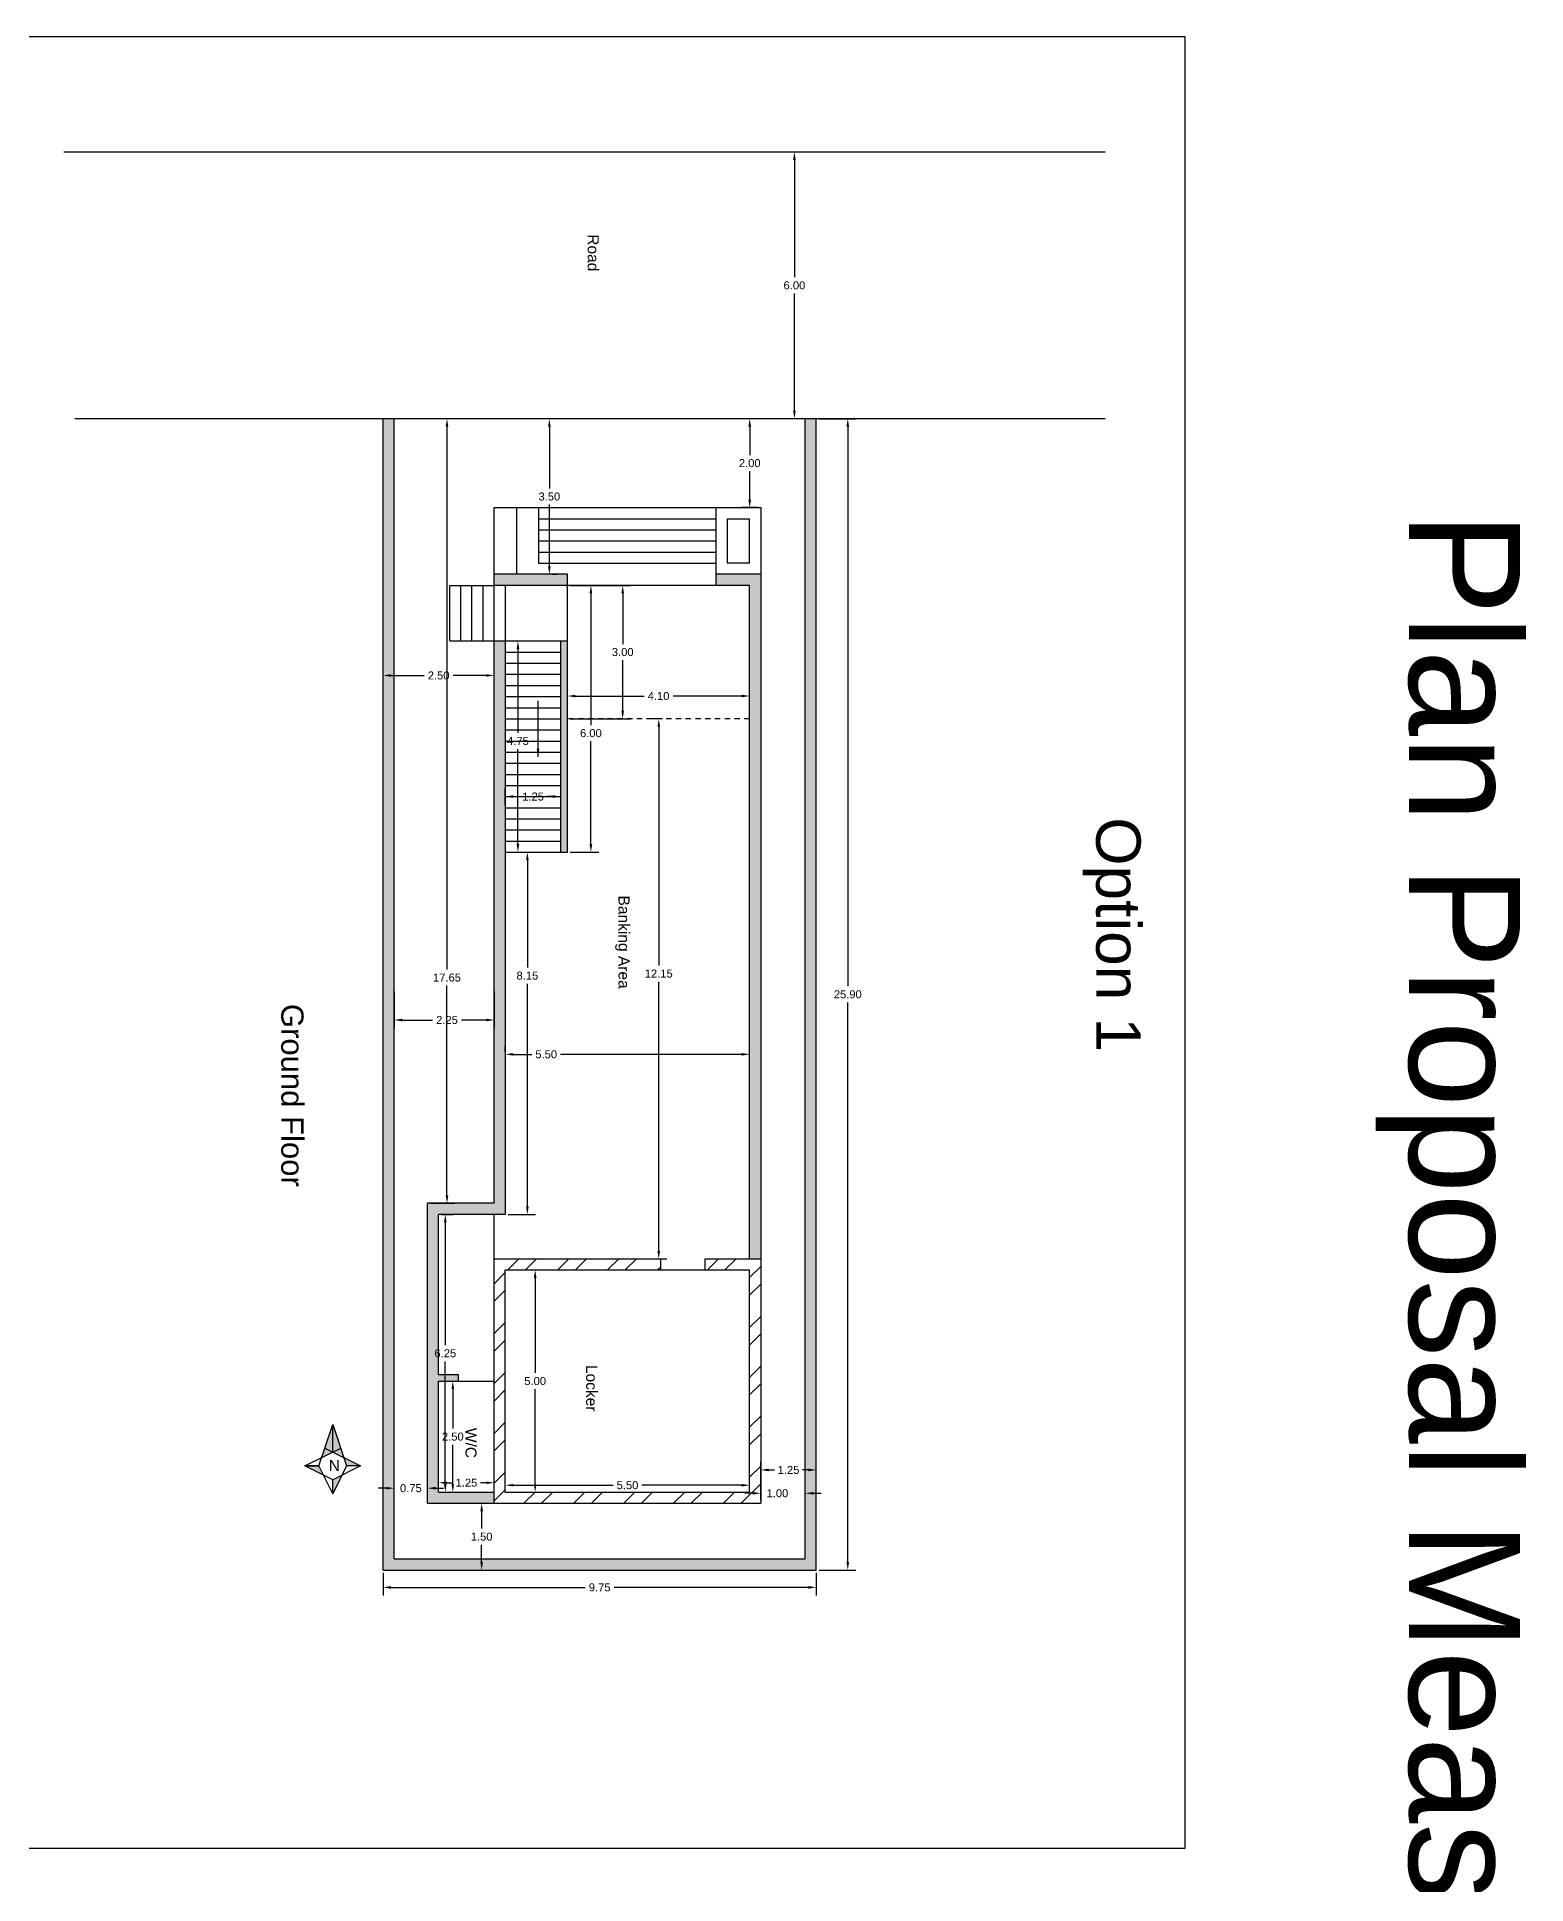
# Model space of a CAD drawing. Header units: millimetres. Extents: x 2239 to 2300, y 1619 to 1767.
# Drawn here: x 2266.05 to 2299.57, y 1725.49 to 1767.05 of the extents above; entities that cross this region are included whole.
import ezdxf

# ---------------------------------------------------------------- set-up
doc = ezdxf.new("R2010")
doc.units = ezdxf.units.MM
doc.header["$LTSCALE"] = 0.01
doc.header["$MEASUREMENT"] = 0
doc.linetypes.add('ACAD_ISO02W100', pattern=[15, 12, -3])
doc.styles.get("Standard").update_dxf_attribs({"font": 'arial.ttf'})
doc.dimstyles.get("Standard").update_dxf_attribs({"dimtxt": 0.18, "dimasz": 0.18, "dimexe": 0.18, "dimexo": 0.0625, "dimgap": 0.09, "dimtad": 0, "dimtih": 1, "dimtoh": 1, "dimzin": 0, "dimdsep": 46, "dimtxsty": 'Standard', "dimcen": 0.09, "dimadec": 0, "dimazin": 0, "dimtfac": 1, "dimtofl": 0, "dimtmove": 0, "dimatfit": 3, "dimfxl": 1, "dimtolj": 1, "dimtzin": 0, "dimarcsym": 0})

# ---------------------------------------------------------------- blocks, each defined once
blk = doc.blocks.new('*D692')
at = {"color": 0, "lineweight": -2, "transparency": 16777216}
for p, q in [((2277.98, 1758.456), (2277.407, 1758.456)), ((2277.587, 1758.276), (2277.587, 1756.888)), ((2277.587, 1755.136), (2277.587, 1756.524)), ((2277.65, 1754.956), (2277.767, 1754.956))]:
    blk.add_line(p, q, dxfattribs=at)
at = {"color": 0, "transparency": 16777216}
for points in [[(2277.557, 1758.276), (2277.617, 1758.276), (2277.587, 1758.456)], [(2277.557, 1755.136), (2277.617, 1755.136), (2277.587, 1754.956)]]:
    blk.add_solid(points, dxfattribs=at)
at = {"layer": 'Defpoints', "color": 0, "transparency": 16777216}
for p in [(2277.587, 1758.456), (2278.043, 1758.456), (2277.587, 1754.956)]:
    blk.add_point(p, dxfattribs=at)
at = {"color": 0, "transparency": 16777216, "insert": (2277.587, 1756.706), "char_height": 0.18, "attachment_point": 5}
blk.add_mtext('\\A1;3.50', dxfattribs=at)
blk = doc.blocks.new('*D693')
at = {"color": 0, "linetype": 'Continuous', "lineweight": -2, "transparency": 16777216}
for p, q in [((2274.095, 1734.118), (2274.095, 1734.576)), ((2274.845, 1734.118), (2274.845, 1734.576)), ((2273.915, 1734.396), (2273.735, 1734.396)), ((2275.025, 1734.396), (2275.205, 1734.396))]:
    blk.add_line(p, q, dxfattribs=at)
at = {"color": 0, "linetype": 'Continuous', "transparency": 16777216}
for points in [[(2273.915, 1734.426), (2273.915, 1734.366), (2274.095, 1734.396)], [(2275.025, 1734.426), (2275.025, 1734.366), (2274.845, 1734.396)]]:
    blk.add_solid(points, dxfattribs=at)
at = {"layer": 'Defpoints', "color": 0, "linetype": 'Continuous', "transparency": 16777216}
for p in [(2274.095, 1734.396), (2274.095, 1734.056), (2274.845, 1734.056)]:
    blk.add_point(p, dxfattribs=at)
at = {"color": 0, "linetype": 'Continuous', "transparency": 16777216, "insert": (2274.47, 1734.396), "char_height": 0.18, "attachment_point": 5}
blk.add_mtext('\\A1;0.75', dxfattribs=at)
blk = doc.blocks.new('*D694')
at = {"color": 0, "linetype": 'Continuous', "lineweight": -2, "transparency": 16777216}
for p, q in [((2275.358, 1734.056), (2276.243, 1734.056)), ((2276.063, 1733.876), (2276.063, 1733.488)), ((2276.063, 1732.736), (2276.063, 1733.124)), ((2275.908, 1732.556), (2276.243, 1732.556))]:
    blk.add_line(p, q, dxfattribs=at)
at = {"color": 0, "linetype": 'Continuous', "transparency": 16777216}
for points in [[(2276.033, 1733.876), (2276.093, 1733.876), (2276.063, 1734.056)], [(2276.033, 1732.736), (2276.093, 1732.736), (2276.063, 1732.556)]]:
    blk.add_solid(points, dxfattribs=at)
at = {"layer": 'Defpoints', "color": 0, "linetype": 'Continuous', "transparency": 16777216}
for p in [(2275.295, 1734.056), (2275.845, 1732.556), (2276.063, 1732.556)]:
    blk.add_point(p, dxfattribs=at)
at = {"color": 0, "linetype": 'Continuous', "transparency": 16777216, "insert": (2276.063, 1733.306), "char_height": 0.18, "attachment_point": 5}
blk.add_mtext('\\A1;1.50', dxfattribs=at)
blk = doc.blocks.new('*D695')
at = {"color": 0, "linetype": 'Continuous', "lineweight": -2, "transparency": 16777216}
for p, q in [((2282.165, 1734.282), (2281.985, 1734.282)), ((2282.345, 1734.118), (2282.345, 1734.462)), ((2283.345, 1734.118), (2283.345, 1734.462)), ((2283.525, 1734.282), (2283.705, 1734.282))]:
    blk.add_line(p, q, dxfattribs=at)
at = {"color": 0, "linetype": 'Continuous', "transparency": 16777216}
for points in [[(2282.165, 1734.312), (2282.165, 1734.252), (2282.345, 1734.282)], [(2283.525, 1734.312), (2283.525, 1734.252), (2283.345, 1734.282)]]:
    blk.add_solid(points, dxfattribs=at)
at = {"layer": 'Defpoints', "color": 0, "linetype": 'Continuous', "transparency": 16777216}
for p in [(2283.345, 1734.282), (2282.345, 1734.056), (2283.345, 1734.056)]:
    blk.add_point(p, dxfattribs=at)
at = {"color": 0, "linetype": 'Continuous', "transparency": 16777216, "insert": (2282.72, 1734.282), "char_height": 0.18, "attachment_point": 5}
blk.add_mtext('\\A1;1.00', dxfattribs=at)
blk = doc.blocks.new('*D713')
at = {"color": 0, "linetype": 'Continuous', "lineweight": -2, "transparency": 16777216}
for p, q in [((2273.845, 1732.493), (2273.845, 1731.985)), ((2283.595, 1732.493), (2283.595, 1731.985)), ((2274.025, 1732.165), (2278.396, 1732.165)), ((2283.415, 1732.165), (2279.045, 1732.165))]:
    blk.add_line(p, q, dxfattribs=at)
at = {"color": 0, "linetype": 'Continuous', "transparency": 16777216}
for points in [[(2274.025, 1732.195), (2274.025, 1732.135), (2273.845, 1732.165)], [(2283.415, 1732.195), (2283.415, 1732.135), (2283.595, 1732.165)]]:
    blk.add_solid(points, dxfattribs=at)
at = {"layer": 'Defpoints', "color": 0, "linetype": 'Continuous', "transparency": 16777216}
for p in [(2273.845, 1732.556), (2283.595, 1732.556), (2273.845, 1732.165)]:
    blk.add_point(p, dxfattribs=at)
at = {"color": 0, "linetype": 'Continuous', "transparency": 16777216, "insert": (2278.72, 1732.165), "char_height": 0.18, "attachment_point": 5}
blk.add_mtext('\\A1;9.75', dxfattribs=at)
blk = doc.blocks.new('*D726')
at = {"color": 0, "linetype": 'Continuous', "lineweight": -2, "transparency": 16777216}
for p, q in [((2283.658, 1758.456), (2284.484, 1758.456)), ((2284.304, 1758.276), (2284.304, 1745.688)), ((2284.304, 1732.736), (2284.304, 1745.324)), ((2283.658, 1732.556), (2284.484, 1732.556))]:
    blk.add_line(p, q, dxfattribs=at)
at = {"color": 0, "linetype": 'Continuous', "transparency": 16777216}
for points in [[(2284.274, 1758.276), (2284.334, 1758.276), (2284.304, 1758.456)], [(2284.274, 1732.736), (2284.334, 1732.736), (2284.304, 1732.556)]]:
    blk.add_solid(points, dxfattribs=at)
at = {"layer": 'Defpoints', "color": 0, "linetype": 'Continuous', "transparency": 16777216}
for p in [(2283.595, 1758.456), (2284.304, 1758.456), (2283.595, 1732.556)]:
    blk.add_point(p, dxfattribs=at)
at = {"color": 0, "linetype": 'Continuous', "transparency": 16777216, "insert": (2284.304, 1745.506), "char_height": 0.18, "attachment_point": 5}
blk.add_mtext('\\A1;25.90', dxfattribs=at)
blk = doc.blocks.new('*D706')
at = {"color": 0, "linetype": 'Continuous', "lineweight": -2, "transparency": 16777216}
for p, q in [((2273.845, 1752.518), (2273.845, 1752.86)), ((2276.345, 1752.518), (2276.345, 1752.86)), ((2274.025, 1752.68), (2274.77, 1752.68)), ((2276.165, 1752.68), (2275.42, 1752.68))]:
    blk.add_line(p, q, dxfattribs=at)
at = {"color": 0, "linetype": 'Continuous', "transparency": 16777216}
for points in [[(2274.025, 1752.71), (2274.025, 1752.65), (2273.845, 1752.68)], [(2276.165, 1752.71), (2276.165, 1752.65), (2276.345, 1752.68)]]:
    blk.add_solid(points, dxfattribs=at)
at = {"layer": 'Defpoints', "color": 0, "linetype": 'Continuous', "transparency": 16777216}
for p in [(2273.845, 1752.68), (2273.845, 1752.456), (2276.345, 1752.456)]:
    blk.add_point(p, dxfattribs=at)
at = {"color": 0, "linetype": 'Continuous', "transparency": 16777216, "insert": (2275.095, 1752.68), "char_height": 0.18, "attachment_point": 5}
blk.add_mtext('\\A1;2.50', dxfattribs=at)
blk = doc.blocks.new('*D707')
at = {"color": 0, "linetype": 'Continuous', "lineweight": -2, "transparency": 16777216}
for p, q in [((2276.595, 1749.768), (2276.595, 1750.136)), ((2276.775, 1749.956), (2276.904, 1749.956)), ((2277.665, 1749.956), (2277.536, 1749.956)), ((2277.845, 1749.768), (2277.845, 1750.136))]:
    blk.add_line(p, q, dxfattribs=at)
at = {"color": 0, "linetype": 'Continuous', "transparency": 16777216}
for points in [[(2276.775, 1749.986), (2276.775, 1749.926), (2276.595, 1749.956)], [(2277.665, 1749.986), (2277.665, 1749.926), (2277.845, 1749.956)]]:
    blk.add_solid(points, dxfattribs=at)
at = {"layer": 'Defpoints', "color": 0, "linetype": 'Continuous', "transparency": 16777216}
for p in [(2277.845, 1749.956), (2276.595, 1749.706), (2277.845, 1749.706)]:
    blk.add_point(p, dxfattribs=at)
at = {"color": 0, "linetype": 'Continuous', "transparency": 16777216, "insert": (2277.22, 1749.956), "char_height": 0.18, "attachment_point": 5}
blk.add_mtext('\\A1;1.25', dxfattribs=at)
blk = doc.blocks.new('*D727')
at = {"color": 0, "linetype": 'Continuous', "lineweight": -2, "transparency": 16777216}
for p, q in [((2276.408, 1753.456), (2277.06, 1753.456)), ((2276.88, 1753.276), (2276.88, 1751.387)), ((2276.88, 1748.886), (2276.88, 1751.024)), ((2276.658, 1748.706), (2277.06, 1748.706))]:
    blk.add_line(p, q, dxfattribs=at)
at = {"color": 0, "linetype": 'Continuous', "transparency": 16777216}
for points in [[(2276.85, 1753.276), (2276.91, 1753.276), (2276.88, 1753.456)], [(2276.85, 1748.886), (2276.91, 1748.886), (2276.88, 1748.706)]]:
    blk.add_solid(points, dxfattribs=at)
at = {"layer": 'Defpoints', "color": 0, "linetype": 'Continuous', "transparency": 16777216}
for p in [(2276.345, 1753.456), (2276.595, 1748.706), (2276.88, 1748.706)]:
    blk.add_point(p, dxfattribs=at)
at = {"color": 0, "linetype": 'Continuous', "transparency": 16777216, "insert": (2276.88, 1751.206), "char_height": 0.18, "attachment_point": 5}
blk.add_mtext('\\A1;4.75', dxfattribs=at)
blk = doc.blocks.new('*D708')
at = {"color": 0, "linetype": 'Continuous', "lineweight": -2, "transparency": 16777216}
for p, q in [((2280.135, 1751.706), (2279.869, 1751.706)), ((2280.049, 1751.526), (2280.049, 1746.155)), ((2280.049, 1739.736), (2280.049, 1745.791)), ((2279.801, 1739.556), (2280.229, 1739.556))]:
    blk.add_line(p, q, dxfattribs=at)
at = {"color": 0, "linetype": 'Continuous', "transparency": 16777216}
for points in [[(2280.019, 1751.526), (2280.079, 1751.526), (2280.049, 1751.706)], [(2280.019, 1739.736), (2280.079, 1739.736), (2280.049, 1739.556)]]:
    blk.add_solid(points, dxfattribs=at)
at = {"layer": 'Defpoints', "color": 0, "linetype": 'Continuous', "transparency": 16777216}
for p in [(2280.197, 1751.706), (2279.738, 1739.556), (2280.049, 1739.556)]:
    blk.add_point(p, dxfattribs=at)
at = {"color": 0, "linetype": 'Continuous', "transparency": 16777216, "insert": (2280.049, 1745.973), "char_height": 0.18, "attachment_point": 5}
blk.add_mtext('\\A1;12.15', dxfattribs=at)
blk = doc.blocks.new('*D709')
at = {"color": 0, "linetype": 'Continuous', "lineweight": -2, "transparency": 16777216}
for p, q in [((2275.796, 1758.456), (2275.103, 1758.456)), ((2275.283, 1758.276), (2275.283, 1746.066)), ((2275.283, 1740.986), (2275.283, 1745.702)), ((2274.908, 1740.806), (2275.463, 1740.806))]:
    blk.add_line(p, q, dxfattribs=at)
at = {"color": 0, "linetype": 'Continuous', "transparency": 16777216}
for points in [[(2275.253, 1758.276), (2275.313, 1758.276), (2275.283, 1758.456)], [(2275.253, 1740.986), (2275.313, 1740.986), (2275.283, 1740.806)]]:
    blk.add_solid(points, dxfattribs=at)
at = {"layer": 'Defpoints', "color": 0, "linetype": 'Continuous', "transparency": 16777216}
for p in [(2275.283, 1758.456), (2275.858, 1758.456), (2274.845, 1740.806)]:
    blk.add_point(p, dxfattribs=at)
at = {"color": 0, "linetype": 'Continuous', "transparency": 16777216, "insert": (2275.283, 1745.884), "char_height": 0.18, "attachment_point": 5}
blk.add_mtext('\\A1;17.65', dxfattribs=at)
blk = doc.blocks.new('*D710')
at = {"color": 0, "linetype": 'Continuous', "lineweight": -2, "transparency": 16777216}
for p, q in [((2276.595, 1744.22), (2276.595, 1744.337)), ((2276.775, 1744.157), (2277.192, 1744.157)), ((2281.915, 1744.157), (2277.839, 1744.157)), ((2282.095, 1744.22), (2282.095, 1744.337))]:
    blk.add_line(p, q, dxfattribs=at)
at = {"color": 0, "linetype": 'Continuous', "transparency": 16777216}
for points in [[(2276.775, 1744.187), (2276.775, 1744.127), (2276.595, 1744.157)], [(2281.915, 1744.187), (2281.915, 1744.127), (2282.095, 1744.157)]]:
    blk.add_solid(points, dxfattribs=at)
at = {"layer": 'Defpoints', "color": 0, "linetype": 'Continuous', "transparency": 16777216}
for p in [(2276.595, 1744.157), (2276.595, 1744.157), (2282.095, 1744.157)]:
    blk.add_point(p, dxfattribs=at)
at = {"color": 0, "linetype": 'Continuous', "transparency": 16777216, "insert": (2277.516, 1744.157), "char_height": 0.18, "attachment_point": 5}
blk.add_mtext('\\A1;5.50', dxfattribs=at)
blk = doc.blocks.new('*D728')
at = {"color": 0, "linetype": 'Continuous', "lineweight": -2, "transparency": 16777216}
for p, q in [((2275.095, 1734.368), (2275.095, 1734.699)), ((2275.275, 1734.519), (2275.404, 1734.519)), ((2276.165, 1734.519), (2276.036, 1734.519)), ((2276.345, 1734.368), (2276.345, 1734.699))]:
    blk.add_line(p, q, dxfattribs=at)
at = {"color": 0, "linetype": 'Continuous', "transparency": 16777216}
for points in [[(2275.275, 1734.549), (2275.275, 1734.489), (2275.095, 1734.519)], [(2276.165, 1734.549), (2276.165, 1734.489), (2276.345, 1734.519)]]:
    blk.add_solid(points, dxfattribs=at)
at = {"layer": 'Defpoints', "color": 0, "linetype": 'Continuous', "transparency": 16777216}
for p in [(2275.095, 1734.519), (2275.095, 1734.306), (2276.345, 1734.306)]:
    blk.add_point(p, dxfattribs=at)
at = {"color": 0, "linetype": 'Continuous', "transparency": 16777216, "insert": (2275.72, 1734.519), "char_height": 0.18, "attachment_point": 5}
blk.add_mtext('\\A1;1.25', dxfattribs=at)
blk = doc.blocks.new('*D711')
at = {"color": 0, "linetype": 'Continuous', "lineweight": -2, "transparency": 16777216}
for p, q in [((2275.158, 1740.556), (2275.425, 1740.556)), ((2275.245, 1740.376), (2275.245, 1737.613)), ((2275.245, 1734.486), (2275.245, 1737.249)), ((2275.158, 1734.306), (2275.425, 1734.306))]:
    blk.add_line(p, q, dxfattribs=at)
at = {"color": 0, "linetype": 'Continuous', "transparency": 16777216}
for points in [[(2275.215, 1740.376), (2275.275, 1740.376), (2275.245, 1740.556)], [(2275.215, 1734.486), (2275.275, 1734.486), (2275.245, 1734.306)]]:
    blk.add_solid(points, dxfattribs=at)
at = {"layer": 'Defpoints', "color": 0, "linetype": 'Continuous', "transparency": 16777216}
for p in [(2275.095, 1740.556), (2275.245, 1740.556), (2275.095, 1734.306)]:
    blk.add_point(p, dxfattribs=at)
at = {"color": 0, "linetype": 'Continuous', "transparency": 16777216, "insert": (2275.245, 1737.431), "char_height": 0.18, "attachment_point": 5}
blk.add_mtext('\\A1;6.25', dxfattribs=at)
blk = doc.blocks.new('*D712')
at = {"color": 0, "lineweight": -2, "transparency": 16777216}
for p, q in [((2276.658, 1748.706), (2277.272, 1748.706)), ((2277.092, 1748.526), (2277.092, 1746.109)), ((2277.092, 1740.736), (2277.092, 1745.745)), ((2276.658, 1740.556), (2277.272, 1740.556))]:
    blk.add_line(p, q, dxfattribs=at)
at = {"color": 0, "transparency": 16777216}
for points in [[(2277.062, 1748.526), (2277.122, 1748.526), (2277.092, 1748.706)], [(2277.062, 1740.736), (2277.122, 1740.736), (2277.092, 1740.556)]]:
    blk.add_solid(points, dxfattribs=at)
at = {"layer": 'Defpoints', "color": 0, "transparency": 16777216}
for p in [(2276.595, 1748.706), (2277.092, 1748.706), (2276.595, 1740.556)]:
    blk.add_point(p, dxfattribs=at)
at = {"color": 0, "transparency": 16777216, "insert": (2277.092, 1745.927), "char_height": 0.18, "attachment_point": 5}
blk.add_mtext('\\A1;8.15', dxfattribs=at)
blk = doc.blocks.new('*D729')
at = {"color": 0, "lineweight": -2, "transparency": 16777216}
for p, q in [((2282.345, 1734.118), (2282.345, 1734.987)), ((2283.595, 1734.118), (2283.595, 1734.987)), ((2282.525, 1734.807), (2282.654, 1734.807)), ((2283.415, 1734.807), (2283.286, 1734.807))]:
    blk.add_line(p, q, dxfattribs=at)
at = {"color": 0, "transparency": 16777216}
for points in [[(2282.525, 1734.837), (2282.525, 1734.777), (2282.345, 1734.807)], [(2283.415, 1734.837), (2283.415, 1734.777), (2283.595, 1734.807)]]:
    blk.add_solid(points, dxfattribs=at)
at = {"layer": 'Defpoints', "color": 0, "transparency": 16777216}
for p in [(2283.595, 1734.807), (2282.345, 1734.056), (2283.595, 1734.056)]:
    blk.add_point(p, dxfattribs=at)
at = {"color": 0, "transparency": 16777216, "insert": (2282.97, 1734.807), "char_height": 0.18, "attachment_point": 5}
blk.add_mtext('\\A1;1.25', dxfattribs=at)
blk = doc.blocks.new('*D730')
at = {"color": 0, "lineweight": -2, "transparency": 16777216}
for p, q in [((2276.658, 1739.306), (2277.447, 1739.306)), ((2277.267, 1739.126), (2277.267, 1736.988)), ((2277.267, 1734.486), (2277.267, 1736.624)), ((2276.658, 1734.306), (2277.447, 1734.306))]:
    blk.add_line(p, q, dxfattribs=at)
at = {"color": 0, "transparency": 16777216}
for points in [[(2277.237, 1739.126), (2277.297, 1739.126), (2277.267, 1739.306)], [(2277.237, 1734.486), (2277.297, 1734.486), (2277.267, 1734.306)]]:
    blk.add_solid(points, dxfattribs=at)
at = {"layer": 'Defpoints', "color": 0, "transparency": 16777216}
for p in [(2276.595, 1739.306), (2276.595, 1734.306), (2277.267, 1734.306)]:
    blk.add_point(p, dxfattribs=at)
at = {"color": 0, "transparency": 16777216, "insert": (2277.267, 1736.806), "char_height": 0.18, "attachment_point": 5}
blk.add_mtext('\\A1;5.00', dxfattribs=at)
blk = doc.blocks.new('*D731')
at = {"color": 0, "lineweight": -2, "transparency": 16777216}
for p, q in [((2276.595, 1734.368), (2276.595, 1734.643)), ((2282.095, 1734.368), (2282.095, 1734.643)), ((2276.775, 1734.463), (2279.022, 1734.463)), ((2281.915, 1734.463), (2279.669, 1734.463))]:
    blk.add_line(p, q, dxfattribs=at)
at = {"color": 0, "transparency": 16777216}
for points in [[(2276.775, 1734.493), (2276.775, 1734.433), (2276.595, 1734.463)], [(2281.915, 1734.493), (2281.915, 1734.433), (2282.095, 1734.463)]]:
    blk.add_solid(points, dxfattribs=at)
at = {"layer": 'Defpoints', "color": 0, "transparency": 16777216}
for p in [(2276.595, 1734.306), (2282.095, 1734.463), (2282.095, 1734.306)]:
    blk.add_point(p, dxfattribs=at)
at = {"color": 0, "transparency": 16777216, "insert": (2279.345, 1734.463), "char_height": 0.18, "attachment_point": 5}
blk.add_mtext('\\A1;5.50', dxfattribs=at)
blk = doc.blocks.new('*D732')
at = {"color": 0, "lineweight": -2, "transparency": 16777216}
for p, q in [((2274.095, 1745.568), (2274.095, 1744.749)), ((2276.345, 1745.568), (2276.345, 1744.749)), ((2274.275, 1744.929), (2274.957, 1744.929)), ((2276.165, 1744.929), (2275.609, 1744.929))]:
    blk.add_line(p, q, dxfattribs=at)
at = {"color": 0, "transparency": 16777216}
for points in [[(2274.275, 1744.959), (2274.275, 1744.899), (2274.095, 1744.929)], [(2276.165, 1744.959), (2276.165, 1744.899), (2276.345, 1744.929)]]:
    blk.add_solid(points, dxfattribs=at)
at = {"layer": 'Defpoints', "color": 0, "transparency": 16777216}
for p in [(2274.095, 1745.631), (2276.345, 1745.631), (2276.345, 1744.929)]:
    blk.add_point(p, dxfattribs=at)
at = {"color": 0, "transparency": 16777216, "insert": (2275.283, 1744.929), "char_height": 0.18, "attachment_point": 5}
blk.add_mtext('\\A1;2.25', dxfattribs=at)
blk = doc.blocks.new('*D733')
at = {"color": 0, "lineweight": -2, "transparency": 16777216}
for p, q in [((2275.158, 1736.806), (2275.594, 1736.806)), ((2275.414, 1736.626), (2275.414, 1735.738)), ((2275.414, 1734.486), (2275.414, 1735.374)), ((2275.158, 1734.306), (2275.594, 1734.306))]:
    blk.add_line(p, q, dxfattribs=at)
at = {"color": 0, "transparency": 16777216}
for points in [[(2275.384, 1736.626), (2275.444, 1736.626), (2275.414, 1736.806)], [(2275.384, 1734.486), (2275.444, 1734.486), (2275.414, 1734.306)]]:
    blk.add_solid(points, dxfattribs=at)
at = {"layer": 'Defpoints', "color": 0, "transparency": 16777216}
for p in [(2275.095, 1736.806), (2275.095, 1734.306), (2275.414, 1734.306)]:
    blk.add_point(p, dxfattribs=at)
at = {"color": 0, "transparency": 16777216, "insert": (2275.414, 1735.556), "char_height": 0.18, "attachment_point": 5}
blk.add_mtext('\\A1;2.50', dxfattribs=at)
blk = doc.blocks.new('*D734')
at = {"color": 0, "lineweight": -2, "transparency": 16777216}
for p, q in [((2278.058, 1754.706), (2278.702, 1754.706)), ((2278.522, 1754.526), (2278.522, 1751.564)), ((2278.522, 1748.886), (2278.522, 1751.2)), ((2278.058, 1748.706), (2278.702, 1748.706))]:
    blk.add_line(p, q, dxfattribs=at)
at = {"color": 0, "transparency": 16777216}
for points in [[(2278.492, 1754.526), (2278.552, 1754.526), (2278.522, 1754.706)], [(2278.492, 1748.886), (2278.552, 1748.886), (2278.522, 1748.706)]]:
    blk.add_solid(points, dxfattribs=at)
at = {"layer": 'Defpoints', "color": 0, "transparency": 16777216}
for p in [(2277.995, 1754.706), (2278.522, 1754.706), (2277.995, 1748.706)]:
    blk.add_point(p, dxfattribs=at)
at = {"color": 0, "transparency": 16777216, "insert": (2278.522, 1751.382), "char_height": 0.18, "attachment_point": 5}
blk.add_mtext('\\A1;6.00', dxfattribs=at)
blk = doc.blocks.new('*D735')
at = {"color": 0, "lineweight": -2, "transparency": 16777216}
for p, q in [((2278.058, 1754.706), (2279.418, 1754.706)), ((2279.238, 1754.526), (2279.238, 1753.388)), ((2279.238, 1751.886), (2279.238, 1753.024)), ((2278.058, 1751.706), (2279.418, 1751.706))]:
    blk.add_line(p, q, dxfattribs=at)
at = {"color": 0, "transparency": 16777216}
for points in [[(2279.208, 1754.526), (2279.268, 1754.526), (2279.238, 1754.706)], [(2279.208, 1751.886), (2279.268, 1751.886), (2279.238, 1751.706)]]:
    blk.add_solid(points, dxfattribs=at)
at = {"layer": 'Defpoints', "color": 0, "transparency": 16777216}
for p in [(2277.995, 1754.706), (2279.238, 1754.706), (2277.995, 1751.706)]:
    blk.add_point(p, dxfattribs=at)
at = {"color": 0, "transparency": 16777216, "insert": (2279.238, 1753.206), "char_height": 0.18, "attachment_point": 5}
blk.add_mtext('\\A1;3.00', dxfattribs=at)
blk = doc.blocks.new('*D736')
at = {"color": 0, "lineweight": -2, "transparency": 16777216}
for p, q in [((2277.995, 1751.768), (2277.995, 1752.398)), ((2282.095, 1751.768), (2282.095, 1752.398)), ((2278.175, 1752.218), (2279.718, 1752.218)), ((2281.915, 1752.218), (2280.372, 1752.218))]:
    blk.add_line(p, q, dxfattribs=at)
at = {"color": 0, "transparency": 16777216}
for points in [[(2278.175, 1752.248), (2278.175, 1752.188), (2277.995, 1752.218)], [(2281.915, 1752.248), (2281.915, 1752.188), (2282.095, 1752.218)]]:
    blk.add_solid(points, dxfattribs=at)
at = {"layer": 'Defpoints', "color": 0, "transparency": 16777216}
for p in [(2282.095, 1752.218), (2277.995, 1751.706), (2282.095, 1751.706)]:
    blk.add_point(p, dxfattribs=at)
at = {"color": 0, "transparency": 16777216, "insert": (2280.045, 1752.218), "char_height": 0.18, "attachment_point": 5}
blk.add_mtext('\\A1;4.10', dxfattribs=at)
blk = doc.blocks.new('*D737')
at = {"color": 0, "lineweight": -2, "transparency": 16777216}
for p, q in [((2282.283, 1758.456), (2281.917, 1758.456)), ((2282.097, 1758.276), (2282.097, 1757.638)), ((2282.097, 1756.636), (2282.097, 1757.274)), ((2282.283, 1756.456), (2281.917, 1756.456))]:
    blk.add_line(p, q, dxfattribs=at)
at = {"color": 0, "transparency": 16777216}
for points in [[(2282.067, 1758.276), (2282.127, 1758.276), (2282.097, 1758.456)], [(2282.067, 1756.636), (2282.127, 1756.636), (2282.097, 1756.456)]]:
    blk.add_solid(points, dxfattribs=at)
at = {"layer": 'Defpoints', "color": 0, "transparency": 16777216}
for p in [(2282.097, 1758.456), (2282.345, 1758.456), (2282.345, 1756.456)]:
    blk.add_point(p, dxfattribs=at)
at = {"color": 0, "transparency": 16777216, "insert": (2282.097, 1757.456), "char_height": 0.18, "attachment_point": 5}
blk.add_mtext('\\A1;2.00', dxfattribs=at)
blk = doc.blocks.new('*D738')
at = {"color": 0, "lineweight": -2, "transparency": 16777216}
for p, q in [((2283.533, 1764.456), (2282.922, 1764.456)), ((2283.102, 1764.276), (2283.102, 1761.638)), ((2283.102, 1758.636), (2283.102, 1761.274)), ((2283.533, 1758.456), (2282.922, 1758.456))]:
    blk.add_line(p, q, dxfattribs=at)
at = {"color": 0, "transparency": 16777216}
for points in [[(2283.072, 1764.276), (2283.132, 1764.276), (2283.102, 1764.456)], [(2283.072, 1758.636), (2283.132, 1758.636), (2283.102, 1758.456)]]:
    blk.add_solid(points, dxfattribs=at)
at = {"layer": 'Defpoints', "color": 0, "transparency": 16777216}
for p in [(2283.102, 1764.456), (2283.595, 1764.456), (2283.595, 1758.456)]:
    blk.add_point(p, dxfattribs=at)
at = {"color": 0, "transparency": 16777216, "insert": (2283.102, 1761.456), "char_height": 0.18, "attachment_point": 5}
blk.add_mtext('\\A1;6.00', dxfattribs=at)

msp = doc.modelspace()

# ---------------------------------------------------------------- hatches: boundary and pattern name
h = msp.add_hatch(color=256)
h.dxf.hatch_style = 1
h.paths.add_polyline_path([(2283.595, 1758.456), (2283.345, 1758.456), (2283.345, 1732.806), (2274.095, 1732.806), (2274.095, 1758.456), (2273.845, 1758.456), (2273.845, 1732.556), (2283.595, 1732.556)])
at = {"true_color": 0x4554a5}
h = msp.add_hatch(color=175, dxfattribs=at)
h.dxf.hatch_style = 1
h.paths.add_polyline_path([(2282.345, 1754.956), (2281.345, 1754.956), (2281.345, 1754.706), (2282.095, 1754.706), (2282.095, 1739.556), (2282.345, 1739.556)])
h.paths.add_polyline_path([(2277.995, 1754.956), (2276.345, 1754.956), (2276.345, 1754.706), (2277.995, 1754.706)])
h.paths.add_polyline_path([(2276.595, 1753.456), (2276.345, 1753.456), (2276.345, 1740.806), (2274.845, 1740.806), (2274.845, 1734.056), (2276.345, 1734.056), (2276.345, 1734.306), (2275.095, 1734.306), (2275.095, 1736.806), (2275.545, 1736.806), (2275.545, 1736.956), (2275.095, 1736.956), (2275.095, 1740.556), (2276.595, 1740.556)])
h.paths.add_polyline_path([(2277.995, 1753.456), (2277.845, 1753.456), (2277.845, 1748.706), (2277.995, 1748.706)])
h = msp.add_hatch(dxfattribs=at)
h.set_pattern_fill('STEEL', color=175, scale=0.25)
h.set_pattern_definition([(45, (781.0584, 168.10456), (-0.561266, 0.561266), []), (45, (781.0584, 168.5014), (-0.561266, 0.561266), [])])
h.paths.add_polyline_path([(2282.095, 1734.306), (2276.595, 1734.306), (2276.595, 1739.306), (2280.095, 1739.306), (2280.095, 1739.556), (2276.345, 1739.556), (2276.345, 1734.056), (2282.345, 1734.056), (2282.345, 1739.556), (2281.095, 1739.556), (2281.095, 1739.306), (2282.095, 1739.306)])
h.paths.add_polyline_path([(2275.557, 1735.819), (2275.557, 1735.016), (2276.072, 1735.016), (2276.072, 1735.819)], flags=9)
at = {"linetype": 'Continuous'}
h = msp.add_hatch(color=256, dxfattribs=at)
h.dxf.hatch_style = 1
h.paths.add_polyline_path([(2272.711, 1735.833), (2272.711, 1735.208), (2272.89, 1735.298)])
h.paths.add_polyline_path([(2272.711, 1735.833), (2272.532, 1735.298), (2272.711, 1735.208)])
h.paths.add_polyline_path([(2272.89, 1735.298), (2272.711, 1735.208), (2272.961, 1735.083)])
h.paths.add_polyline_path([(2272.711, 1735.208), (2272.532, 1735.298), (2272.461, 1735.083)])
h.paths.add_polyline_path([(2272.961, 1735.083), (2273.024, 1734.896), (2273.336, 1734.896)])
h.paths.add_polyline_path([(2272.919, 1734.688), (2272.711, 1734.583), (2272.711, 1734.271)])
h.paths.add_polyline_path([(2272.399, 1734.896), (2272.086, 1734.896), (2272.503, 1734.688)])

# ---------------------------------------------------------------- linework, layer by layer
for p, q in [((2290.095, 1764.456), (2266.659, 1764.456)), ((2290.095, 1758.456), (2266.905, 1758.456)), ((2273.845, 1732.556), (2273.845, 1758.456)), ((2274.095, 1732.806), (2274.095, 1758.456)), ((2283.345, 1732.806), (2283.345, 1758.456)), ((2283.595, 1732.556), (2283.595, 1758.456)), ((2273.845, 1732.556), (2283.595, 1732.556)), ((2274.095, 1732.806), (2283.345, 1732.806))]:
    msp.add_line(p, q)
at = {"color": 175, "linetype": 'Continuous', "true_color": 0x4554a5}
for p, q in [((2276.345, 1754.706), (2276.345, 1756.456)), ((2276.845, 1756.456), (2276.845, 1754.956)), ((2277.345, 1756.456), (2277.345, 1755.206)), ((2282.345, 1756.456), (2282.345, 1734.056)), ((2277.995, 1748.706), (2277.995, 1754.956)), ((2276.595, 1754.706), (2276.595, 1740.556)), ((2276.345, 1740.806), (2276.345, 1753.456)), ((2276.345, 1753.456), (2277.995, 1753.456)), ((2276.595, 1753.206), (2277.845, 1753.206)), ((2277.845, 1748.706), (2277.845, 1753.456)), ((2276.595, 1752.956), (2277.845, 1752.956)), ((2276.595, 1752.706), (2277.845, 1752.706)), ((2276.595, 1752.456), (2277.845, 1752.456)), ((2276.595, 1752.206), (2277.845, 1752.206)), ((2276.595, 1751.956), (2277.845, 1751.956)), ((2276.595, 1751.706), (2277.845, 1751.706)), ((2276.595, 1751.456), (2277.845, 1751.456)), ((2276.595, 1751.206), (2277.845, 1751.206)), ((2276.595, 1750.956), (2277.845, 1750.956)), ((2276.595, 1750.706), (2277.845, 1750.706)), ((2276.595, 1750.456), (2277.845, 1750.456)), ((2276.595, 1750.206), (2277.845, 1750.206)), ((2276.595, 1749.956), (2277.845, 1749.956)), ((2276.595, 1749.706), (2277.845, 1749.706)), ((2276.595, 1749.456), (2277.845, 1749.456)), ((2276.595, 1749.206), (2277.845, 1749.206)), ((2276.595, 1748.956), (2277.845, 1748.956)), ((2276.595, 1748.706), (2277.995, 1748.706)), ((2276.345, 1740.806), (2274.845, 1740.806)), ((2276.595, 1740.556), (2275.095, 1740.556)), ((2280.095, 1739.306), (2280.095, 1739.556)), ((2281.095, 1739.306), (2281.095, 1739.556))]:
    msp.add_line(p, q, dxfattribs=at)
at = {"color": 175, "true_color": 0x4554a5}
for p, q in [((2276.345, 1756.456), (2282.345, 1756.456)), ((2277.345, 1756.206), (2281.345, 1756.206)), ((2281.345, 1754.706), (2281.345, 1756.456)), ((2281.595, 1755.206), (2281.595, 1756.206)), ((2281.595, 1756.206), (2282.095, 1756.206)), ((2282.095, 1755.206), (2282.095, 1756.206)), ((2277.345, 1755.956), (2281.345, 1755.956)), ((2277.345, 1755.956), (2281.345, 1755.956)), ((2277.345, 1755.706), (2281.345, 1755.706)), ((2277.345, 1755.456), (2281.345, 1755.456)), ((2277.995, 1754.956), (2276.345, 1754.956)), ((2277.345, 1755.206), (2281.345, 1755.206)), ((2282.345, 1754.956), (2281.345, 1754.956)), ((2282.095, 1755.206), (2281.595, 1755.206)), ((2275.345, 1753.456), (2275.345, 1754.706)), ((2275.345, 1754.706), (2276.345, 1754.706)), ((2275.595, 1753.456), (2275.595, 1754.706)), ((2275.845, 1753.456), (2275.845, 1754.706)), ((2276.095, 1753.456), (2276.095, 1754.706)), ((2282.095, 1754.706), (2276.345, 1754.706)), ((2276.345, 1753.456), (2276.345, 1754.706)), ((2282.095, 1739.556), (2282.095, 1754.706)), ((2275.345, 1753.456), (2276.345, 1753.456)), ((2274.845, 1734.056), (2274.845, 1740.806)), ((2275.095, 1736.956), (2275.095, 1740.556)), ((2276.345, 1734.056), (2276.345, 1740.556)), ((2276.345, 1739.556), (2280.095, 1739.556)), ((2281.095, 1739.556), (2282.345, 1739.556)), ((2276.595, 1739.306), (2282.095, 1739.306)), ((2276.595, 1734.306), (2276.595, 1739.306)), ((2282.095, 1734.306), (2282.095, 1739.306)), ((2275.095, 1736.956), (2275.545, 1736.956)), ((2275.095, 1736.806), (2276.345, 1736.806)), ((2275.095, 1734.306), (2275.095, 1736.806)), ((2275.545, 1736.806), (2275.545, 1736.956)), ((2275.095, 1734.306), (2276.345, 1734.306)), ((2276.595, 1734.306), (2282.095, 1734.306)), ((2274.845, 1734.056), (2282.345, 1734.056))]:
    msp.add_line(p, q, dxfattribs=at)
at = {"color": 175, "linetype": 'ACAD_ISO02W100', "true_color": 0x4554a5}
msp.add_line((2282.095, 1751.706), (2277.995, 1751.706), dxfattribs=at)
at = {"linetype": 'Continuous'}
for p, q in [((2272.399, 1734.896), (2272.711, 1735.833)), ((2272.711, 1735.208), (2272.711, 1735.833)), ((2272.711, 1735.833), (2273.024, 1734.896)), ((2272.086, 1734.896), (2272.89, 1735.298)), ((2272.532, 1735.298), (2273.336, 1734.896)), ((2272.399, 1734.896), (2272.086, 1734.896)), ((2272.086, 1734.896), (2272.399, 1734.896)), ((2272.711, 1734.583), (2272.086, 1734.896)), ((2272.711, 1734.271), (2272.399, 1734.896)), ((2273.336, 1734.896), (2272.711, 1734.583)), ((2273.024, 1734.896), (2272.711, 1734.271)), ((2272.711, 1734.271), (2272.711, 1734.583)), ((2273.336, 1734.896), (2273.024, 1734.896))]:
    msp.add_line(p, q, dxfattribs=at)
msp.add_lwpolyline([(2291.898, 1767.045), (2239.002, 1767.045), (2239.002, 1726.299), (2291.898, 1726.299)], close=True)

# ---------------------------------------------------------------- texts
at = {"color": 240, "linetype": 'Continuous', "true_color": 0xed1f24, "attachment_point": 1, "rotation": 270}
for s, width, insert, char_height in [('{\\C0;Road}', 4.4858, (2278.7, 1762.607), 0.25), ('{\\C0;Option 1}', 7.40886, (2290.895, 1749.49), 1), ('{\\C0;Banking Area}', 4.4858, (2279.393, 1747.73), 0.25), ('{\\C0;Ground Floor}', 4.4858, (2272.054, 1745.292), 0.5), ('{\\C0;Locker}', 4.4858, (2278.665, 1737.17), 0.25), ('{\\C0;W/C}', 4.4858, (2275.948, 1735.753), 0.25)]:
    msp.add_mtext_dynamic_manual_height_columns(s, width=width, gutter_width=12.5, heights=[0], dxfattribs=dict(at, insert=insert, char_height=char_height))
at = {"insert": (2299.438, 1756.365), "char_height": 2.5, "attachment_point": 1, "rotation": 270}
msp.add_mtext_dynamic_manual_height_columns('Plan Proposal Measurement Drawing', width=76.67344, gutter_width=12.5, heights=[0], dxfattribs=at)
at = {"linetype": 'Continuous', "insert": (2272.623, 1735.03), "char_height": 0.25, "attachment_point": 1}
msp.add_mtext_dynamic_manual_height_columns('N', width=0.24493, gutter_width=31.25, heights=[0], dxfattribs=at)

# ---------------------------------------------------------------- dimensions: what is measured, and where the dimension line sits
at = {"color": 251, "true_color": 0x636466}
for base, p1, p2, picture, middle in [((2283.102, 1764.456), (2283.595, 1758.456), (2283.595, 1764.456), '*D738', (2283.102, 1761.456)), ((2277.587, 1758.456), (2277.587, 1754.956), (2278.043, 1758.456), '*D692', (2277.587, 1756.706)), ((2282.097, 1758.456), (2282.345, 1756.456), (2282.345, 1758.456), '*D737', (2282.097, 1757.456)), ((2279.238, 1754.706), (2277.995, 1751.706), (2277.995, 1754.706), '*D735', (2279.238, 1753.206)), ((2277.267, 1734.306), (2276.595, 1739.306), (2276.595, 1734.306), '*D730', (2277.267, 1736.806)), ((2275.414, 1734.306), (2275.095, 1736.806), (2275.095, 1734.306), '*D733', (2275.414, 1735.556))]:
    dim = msp.add_linear_dim(base=base, p1=p1, p2=p2, angle=90, dimstyle='Standard', dxfattribs=at)
    dim.commit()
    dim.dimension.update_dxf_attribs({"geometry": picture, "text_midpoint": middle})
at = {"color": 251, "linetype": 'Continuous', "true_color": 0x636466}
for base, p1, p2, picture, middle in [((2275.283, 1758.456), (2274.845, 1740.806), (2275.858, 1758.456), '*D709', (2275.283, 1745.884)), ((2276.88, 1748.706), (2276.345, 1753.456), (2276.595, 1748.706), '*D727', (2276.88, 1751.206)), ((2280.049, 1739.556), (2280.197, 1751.706), (2279.738, 1739.556), '*D708', (2280.049, 1745.973))]:
    dim = msp.add_linear_dim(base=base, p1=p1, p2=p2, angle=90, dimstyle='Standard', dxfattribs=at)
    dim.commit()
    dim.dimension.update_dxf_attribs({"geometry": picture, "text_midpoint": middle, "dimtype": 160})
for base, p1, p2, angle, picture, middle in [((2284.304, 1758.456), (2283.595, 1732.556), (2283.595, 1758.456), 90, '*D726', (2284.304, 1745.506)), ((2277.845, 1749.956), (2276.595, 1749.706), (2277.845, 1749.706), 180, '*D707', (2277.22, 1749.956)), ((2275.245, 1740.556), (2275.095, 1734.306), (2275.095, 1740.556), 90, '*D711', (2275.245, 1737.431)), ((2276.063, 1732.556), (2275.295, 1734.056), (2275.845, 1732.556), 90, '*D694', (2276.063, 1733.306))]:
    dim = msp.add_linear_dim(base=base, p1=p1, p2=p2, angle=angle, dimstyle='Standard', dxfattribs=at)
    dim.commit()
    dim.dimension.update_dxf_attribs({"geometry": picture, "text_midpoint": middle})
at = {"color": 251, "true_color": 0x636466}
for base, p1, p2, picture, middle in [((2278.522, 1754.706), (2277.995, 1748.706), (2277.995, 1754.706), '*D734', (2278.522, 1751.382)), ((2277.092, 1748.706), (2276.595, 1740.556), (2276.595, 1748.706), '*D712', (2277.092, 1745.927))]:
    dim = msp.add_linear_dim(base=base, p1=p1, p2=p2, angle=90, dimstyle='Standard', dxfattribs=at)
    dim.commit()
    dim.dimension.update_dxf_attribs({"geometry": picture, "text_midpoint": middle, "dimtype": 160})
at = {"color": 251, "linetype": 'Continuous', "true_color": 0x636466}
for base, p1, p2, picture, middle in [((2273.845, 1752.68), (2276.345, 1752.456), (2273.845, 1752.456), '*D706', (2275.095, 1752.68)), ((2274.095, 1734.396), (2274.845, 1734.056), (2274.095, 1734.056), '*D693', (2274.47, 1734.396)), ((2275.095, 1734.519), (2276.345, 1734.306), (2275.095, 1734.306), '*D728', (2275.72, 1734.519)), ((2273.845, 1732.165), (2283.595, 1732.556), (2273.845, 1732.556), '*D713', (2278.72, 1732.165))]:
    dim = msp.add_linear_dim(base=base, p1=p1, p2=p2, dimstyle='Standard', dxfattribs=at)
    dim.commit()
    dim.dimension.update_dxf_attribs({"geometry": picture, "text_midpoint": middle})
at = {"color": 251, "true_color": 0x636466}
for base, p1, p2, picture, middle in [((2282.095, 1752.218), (2277.995, 1751.706), (2282.095, 1751.706), '*D736', (2280.045, 1752.218)), ((2283.595, 1734.807), (2282.345, 1734.056), (2283.595, 1734.056), '*D729', (2282.97, 1734.807)), ((2282.095, 1734.463), (2276.595, 1734.306), (2282.095, 1734.306), '*D731', (2279.345, 1734.463))]:
    dim = msp.add_linear_dim(base=base, p1=p1, p2=p2, dimstyle='Standard', dxfattribs=at)
    dim.commit()
    dim.dimension.update_dxf_attribs({"geometry": picture, "text_midpoint": middle})
dim = msp.add_linear_dim(base=(2276.345, 1744.929), p1=(2274.095, 1745.631), p2=(2276.345, 1745.631), dimstyle='Standard', dxfattribs=at)
dim.commit()
dim.dimension.update_dxf_attribs({"geometry": '*D732', "text_midpoint": (2275.283, 1744.929), "dimtype": 160})
at = {"color": 251, "linetype": 'Continuous', "true_color": 0x636466}
for base, p1, p2, picture, middle in [((2276.595, 1744.157), (2282.095, 1744.157), (2276.595, 1744.157), '*D710', (2277.516, 1744.157)), ((2283.345, 1734.282), (2282.345, 1734.056), (2283.345, 1734.056), '*D695', (2282.72, 1734.282))]:
    dim = msp.add_linear_dim(base=base, p1=p1, p2=p2, dimstyle='Standard', dxfattribs=at)
    dim.commit()
    dim.dimension.update_dxf_attribs({"geometry": picture, "text_midpoint": middle, "dimtype": 160})

# ---------------------------------------------------------------- leaders
at = {"linetype": 'Continuous'}
msp.add_leader([(2277.333, 1750.851), (2277.333, 1752.113)], dimstyle='Standard', dxfattribs=at)

doc.saveas('drawing.dxf')
